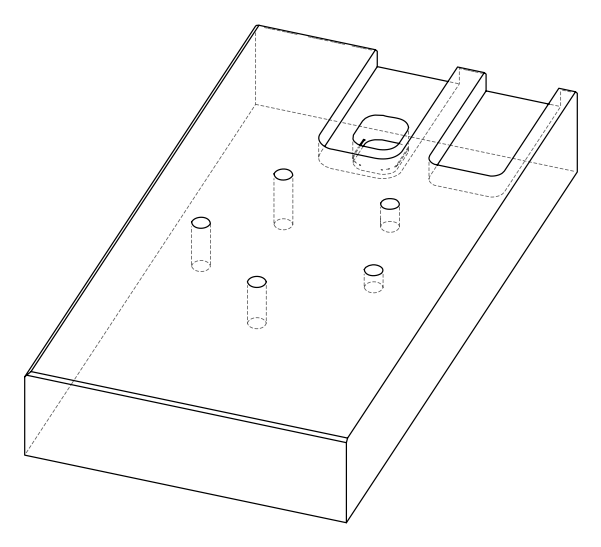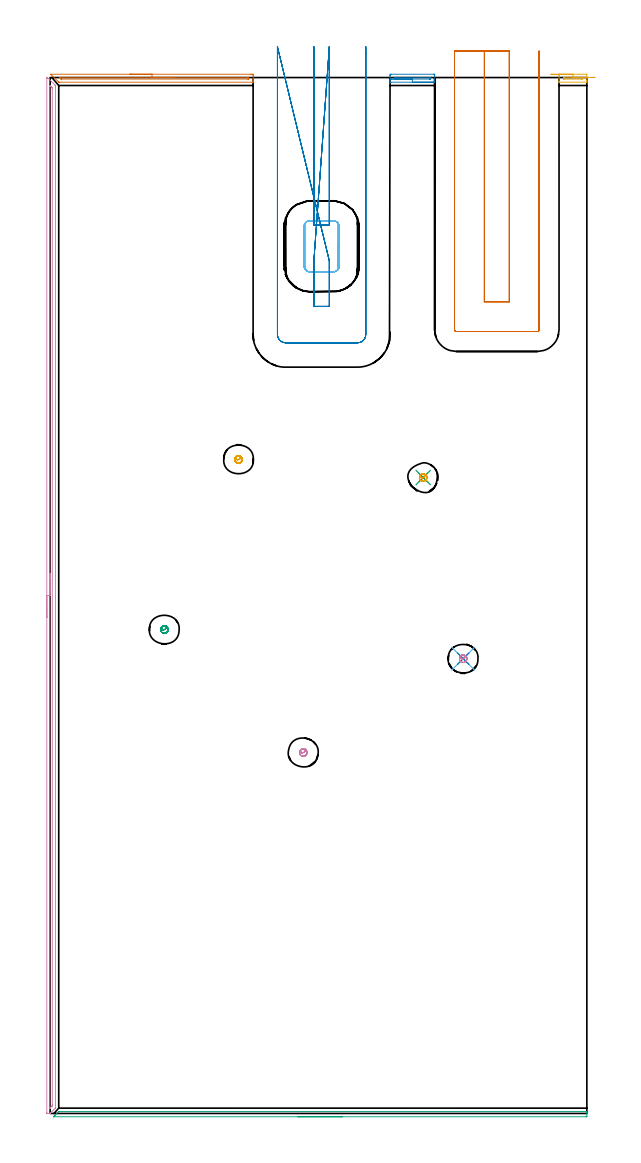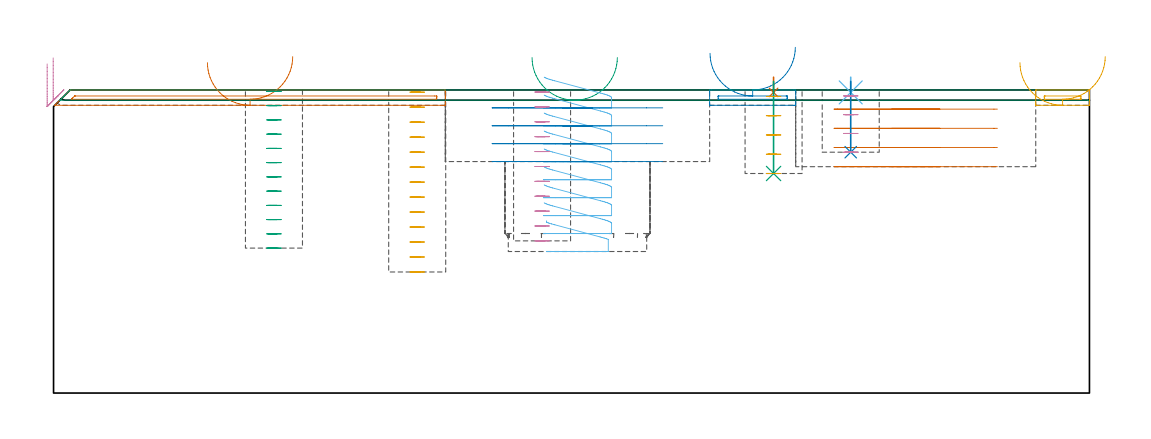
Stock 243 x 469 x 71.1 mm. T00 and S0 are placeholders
(PLAN: 17 operations, 6 tool changes, 28.4 min)
(1 AREA_MILL | FG_CHAMFER_SURFACE | UGT0205_001 | 1.59 min | 613 mm3)
(2 AREA_MILL_1 | FG_CHAMFER_SURFACE_1 | UGT0205_001 | 0.47 min | 164 mm3)
(3 AREA_MILL_2 | FG_CHAMFER_SURFACE_2 | UGT0205_001 | 2.08 min | 701 mm3)
(4 AREA_MILL_3 | FG_CHAMFER_SURFACE_3 | UGT0205_001 | 7.62 min | 3539 mm3)
(5 AREA_MILL_4 | FG_CHAMFER_SURFACE_4 | UGT0205_001 | 0.35 min | 98 mm3)
(6 MILL_RECTANGULAR_POCKET | POCKET_RECTANGULAR_STRAIGHT | UGT0201_100 | Follow Part, ap 4.5, ae 75% | 2.36 min | 48388 mm3)
(7 MILL_SLOT | SLOT_PARTIAL_RECTANGULAR | UGT0201_100 | Follow Part, ap 4.5, ae 75% | 4.74 min | 124911 mm3)
(8 MILL_SLOT_1 | SLOT_PARTIAL_RECTANGULAR_1 | UGT0201_105 | Follow Part, ap 5.5, ae 75% | 5.91 min | 113435 mm3)
(9 MILL_BLIND_HOLE_FROM_SOLID_MATERIAL | STEP1POCKET | NXT0201_010 | Spiral | 0.81 min | 5214 mm3)
(10 MILL_BLIND_HOLE_FROM_SOLID_MATERIAL_1 | STEP1POCKET_1 | NXT0201_010 | Spiral | 0.74 min | 4979 mm3)
(11 MILL_BLIND_HOLE_FROM_SOLID_MATERIAL_2 | STEP1POCKET_4 | NXT0201_010 | Spiral | 0.87 min | 6013 mm3)
(12 SPOT_DRILL | STEP1POCKET_2 | NXT0321_9005460120000 | 0.03 min | 8 mm3)
(13 SPOT_DRILL_1 | STEP1POCKET_3 | NXT0321_9005460120000 | 0.03 min | 12 mm3)
(14 DRILL_BLIND_HOLE_INTO_CENTER | STEP1POCKET_2 | NXT0301_128 | 0.07 min | 1500 mm3)
(15 DRILL_BLIND_HOLE_INTO_CENTER_1 | STEP1POCKET_3 | NXT0301_128 | 0.09 min | 2069 mm3)
(16 MILL_ROUGH_BLIND_HOLE_CONTOUR | STEP1POCKET_2 | NXT0201_010 | Spiral | 0.27 min | 566 mm3)
(17 MILL_ROUGH_BLIND_HOLE_CONTOUR_1 | STEP1POCKET_3 | NXT0201_010 | Spiral | 0.34 min | 648 mm3)
(TOOL UGT0205_001 | Chamfer Mill 20 x 3 x 45 deg. | D20 FL50 Z2)
(TOOL UGT0201_100 | End Mill 18 mm | D18 FL22 Z2)
(TOOL UGT0201_105 | End Mill 22 mm | D22 FL25 Z2)
(TOOL NXT0201_010 | ENDMILL 10mm [2P460-1000-NA 1630] | D10 FL30 Z6)
(TOOL NXT0321_9005460120000 | NC Spot Drill, 142deg, 12mm, Carbide, Uncoated | D12 PA142 FL30 Z2)
(TOOL NXT0301_128 | Carbide Drill 12mm [861.1-1200-036A1-GP GC34] | D12 PA150 FL37.4 Z2)
(OP 1 AREA_MILL)
G17 G21 G94 G90
T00 M6
G54
G17 G0 G90 X36.1 Y470.5 S1061 M3
G43 Z81.1 H0
Z77.5
G94 G1 X36.138 Z76.629 F250.
X36.252 Z75.764
X36.441 Z74.912
X36.703 Z74.08
X37.037 Z73.274
X37.44 Z72.5
X37.909 Z71.764
X38.44 Z71.072
X39.029 Z70.429
X39.672 Z69.84
X40.364 Z69.309
X41.1 Z68.84
X41.874 Z68.437
X42.68 Z68.103
X43.512 Z67.841
X44.364 Z67.652
X45.229 Z67.538
X46.1 Z67.5
X90.786
X91.267 Y470.498 Z67.502
X91.742 Y470.494 Z67.503
X91.891 Y470.491 Z67.505
X91.9 Y470.025 Z67.97
Y468.625 Z69.372
Y468.258 Z69.737
Y467.526 Z70.474
Y467.294 Z70.706
X91.892 Y466.913 Z71.078
X91.891 Y466.903 Z71.088
X91.714 Y466.9 Z71.1
X4.063
X3.904 Y466.904 Z71.089
X3.891 Y466.913 Z71.08
X3.684 Y467.116 Z70.884
X0.486 Y470.315 Z67.684
X0.342 Y470.466 Z67.533
X0.315 Y470.497 Z67.502
X0.486 Y470.5 Z67.5
X46.1
Y469.086 Z68.914
X89.536 Y469.085 Z68.915
X89.868 Y469.079 Z68.921
X89.89 Y468.971 Z69.029
X89.898 Y468.728 Z69.272
X89.899 Y468.492 Z69.508
Y468.423 Z69.578
X89.896 Y468.367 Z69.633
X89.89 Y468.332 Z69.668
X89.886 Y468.321 Z69.679
X89.422 Y468.314 Z69.686
X5.124 Y468.315 Z69.685
X5.022 Y468.316 Z69.684
X4.972 Y468.319 Z69.681
X4.95 Y468.321 Z69.679
X4.893 Y468.368 Z69.632
X4.51 Y468.744 Z69.256
X4.286 Y468.976 Z69.024
X4.19 Y469.079 Z68.921
X4.51 Y469.085 Z68.915
X4.568
X46.1 Y469.086 Z68.914
X46.972 Z68.952
X47.837 Z69.066
X48.688 Z69.255
X49.52 Z69.517
X50.326 Z69.851
X51.1 Z70.254
X51.836 Z70.723
X52.528 Z71.254
X53.171 Z71.843
X53.761 Z72.486
X54.292 Z73.179
X54.76 Z73.914
X55.163 Z74.688
X55.497 Z75.494
X55.759 Z76.326
X55.948 Z77.178
X56.062 Z78.043
X56.1 Z78.914
G0 Z81.1
M5
M2
(OP 2 AREA_MILL_1)
G17 G21 G94 G90
T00 M6
G54
G17 G0 G90 X174. Y466.9 S1061 M3
G43 Z81.1 H0
G94 G1 X173.962 Z80.228 F250.
X173.848 Z79.363
X173.659 Z78.512
X173.397 Z77.68
X173.063 Z76.874
X172.66 Z76.1
X172.192 Z75.364
X171.66 Z74.672
X171.071 Z74.029
X170.428 Z73.439
X169.736 Z72.908
X169. Z72.44
X168.226 Z72.037
X167.42 Z71.703
X166.588 Z71.441
X165.736 Z71.252
X164.872 Z71.138
X164. Z71.1
X154.325
X153.91 Y466.907 Z71.093
X153.9 Y467.359 Z70.641
Y469.995 Z68.005
Y470.025 Z67.975
X153.906 Y470.493 Z67.507
X154.089 Y470.498 Z67.502
X154.325 Y470.5 Z67.5
X173.675
X173.911 Y470.498 Z67.502
X174.094 Y470.493 Z67.507
X174.1 Y470.025 Z67.975
Y467.359 Z70.641
X174.09 Y466.907 Z71.093
X173.675 Y466.9 Z71.1
X164.
Y468.314 Z69.686
X156.084 Y468.315 Z69.685
X156.027 Y468.316 Z69.684
X155.919 Y468.321 Z69.679
X155.905 Y468.355 Z69.645
X155.903 Y468.369 Z69.631
X155.9 Y468.443 Z69.557
Y468.532 Z69.468
X155.905 Y468.868 Z69.132
X155.91 Y469.053 Z68.947
X155.918 Y469.08 Z68.92
X155.924 Y469.082 Z68.918
X155.973 Y469.085 Z68.915
X156.075 Y469.086 Z68.914
X171.916 Y469.085 Z68.915
X171.973 Y469.084 Z68.916
X172.081 Y469.079 Z68.921
X172.095 Y469.045 Z68.955
X172.097 Y469.031 Z68.969
X172.1 Y468.957 Z69.043
X172.099 Y468.608 Z69.392
X172.097 Y468.515 Z69.485
X172.09 Y468.333 Z69.667
X172.078 Y468.321 Z69.679
X172.059 Y468.318 Z69.682
X172.012 Y468.315 Z69.685
X171.916 Y468.314 Z69.686
X171.86
X164.
X163.128 Z69.724
X162.264 Z69.838
X161.412 Z70.026
X160.58 Z70.289
X159.774 Z70.623
X159. Z71.025
X158.264 Z71.494
X157.572 Z72.025
X156.929 Z72.615
X156.34 Z73.258
X155.808 Z73.95
X155.34 Z74.686
X154.937 Z75.46
X154.603 Z76.266
X154.341 Z77.098
X154.152 Z77.949
X154.038 Z78.814
X154. Z79.686
G0 Z81.1
M5
M2
(OP 3 AREA_MILL_2)
G17 G21 G94 G90
T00 M6
G54
G17 G0 G90 X132.25 Y-1.5 S1061 M3
G43 Z81.1 H0
Z78.7
G94 G1 X132.212 Z77.828 F250.
X132.098 Z76.964
X131.909 Z76.112
X131.647 Z75.28
X131.313 Z74.474
X130.91 Z73.7
X130.442 Z72.964
X129.911 Z72.272
X129.321 Z71.629
X128.678 Z71.04
X127.986 Z70.508
X127.25 Z70.04
X126.476 Z69.637
X125.67 Z69.303
X124.838 Z69.041
X123.987 Z68.852
X123.122 Z68.738
X122.25 Z68.7
X1.558
X1.503 Y-1.498 Z68.699
X1.505 Y-1.494 Z68.703
X1.825 Y-1.173 Z69.022
X1.976 Y-1.023 Z69.175
X2.116 Y-0.883 Z69.315
X2.262 Y-0.736 Z69.459
X2.403 Y-0.596 Z69.601
X2.563 Y-0.436 Z69.761
X2.698 Y-0.3 Z69.896
X3.571 Y0.573 Z70.769
X3.901 Y0.9 Z71.1
X242.831
X242.99 Y0.897 Z71.088
X242.998 Y0.777 Z70.969
X243. Y0.652 Z70.851
Y0.361 Z70.561
Y-0.3 Z69.895
X242.999 Y-1.497 Z68.7
X242.997 Y-1.498 Z68.699
X242.663 Y-1.5 Z68.7
X122.25
X121.379 Z68.738
X120.514 Z68.852
X119.662 Z69.041
X118.83 Z69.303
X118.024 Z69.637
X117.25 Z70.04
X116.514 Z70.508
X115.822 Z71.04
X115.179 Z71.629
X114.59 Z72.272
X114.059 Z72.964
X113.59 Z73.7
X113.187 Z74.474
X112.853 Z75.28
X112.591 Z76.112
X112.402 Z76.964
X112.288 Z77.828
X112.25 Z78.7
G0 Z81.1
M5
M2
(OP 4 AREA_MILL_3)
G17 G21 G94 G90
T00 M6
G54
G17 G0 G90 X-1.5 Y224.5 S1061 M3
G43 Z81.1 H0
Z77.2
G94 G1 Y224.538 Z76.328 F250.
Y224.652 Z75.464
Y224.841 Z74.612
Y225.103 Z73.78
Y225.437 Z72.974
Y225.84 Z72.2
Y226.308 Z71.464
Y226.84 Z70.772
Y227.429 Z70.129
Y228.072 Z69.54
Y228.764 Z69.008
Y229.5 Z68.54
Y230.274 Z68.137
Y231.08 Z67.803
Y231.912 Z67.541
Y232.764 Z67.352
Y233.628 Z67.238
Y234.5 Z67.2
Y468.533
X-1.498 Y468.815 Z67.202
X-1.497 Y468.896 Z67.203
X-1.493 Y468.992 Z67.207
X-1.348 Y468.996 Z67.351
X-1.336 Z67.364
X-1.273 Y468.977 Z67.426
X-1.148 Y468.931 Z67.55
X-1.024 Y468.815 Z67.674
X2.236 Y465.565 Z70.932
X2.263 Y465.537 Z70.959
X2.401 Y465.395 Z71.084
X2.4 Y464.791 Z71.1
Y2.411 Z71.099
X2.343 Y2.343 Z71.043
X0.533 Y0.532 Z69.232
X0.301 Y0.3 Z68.998
X0.185 Y0.185 Z68.883
X0.004 Y0.006 Z68.703
X0. Y0.005 Z68.7
X-0.365 Y0. Z68.329
X-1.257 Z67.438
X-1.491 Y0.002 Z67.205
X-1.496 Y0.185 Z67.204
X-1.5 Y0.49 Z67.2
Y234.5
X-0.086 Z68.614
X-0.085 Y464.88 Z68.615
X-0.084 Y464.97 Z68.616
X-0.079 Y465.149 Z68.621
X-0.069 Y465.403 Z68.631
X0.004 Y465.334 Z68.704
X0.555 Y464.791 Z69.255
X0.896 Y464.448 Z69.596
X0.962 Y464.377 Z69.662
X0.976 Y464.361 Z69.676
X0.98 Y464.283 Z69.68
X0.983 Y464.165 Z69.683
X0.985 Y463.986 Z69.685
X0.986 Y463.896 Z69.686
X0.985 Y4.03 Z69.685
X0.984 Y3.851 Z69.684
X0.979 Y3.494 Z69.679
X0.975 Y3.435 Z69.675
X0.967 Y3.424 Z69.667
X0.946 Y3.399 Z69.646
X0.896 Y3.346 Z69.596
X0.881 Y3.33 Z69.581
X0.004 Y2.453 Z68.704
X-0.013 Y2.437 Z68.687
X-0.031 Y2.42 Z68.669
X-0.058 Y2.404 Z68.642
X-0.08 Y2.399 Z68.62
X-0.082 Y2.42 Z68.618
X-0.084 Y2.451 Z68.616
X-0.085 Y2.509 Z68.615
X-0.086 Y234.5 Z68.614
Y235.372 Z68.652
Y236.236 Z68.766
Y237.088 Z68.955
Y237.92 Z69.217
Y238.726 Z69.551
Y239.5 Z69.954
Y240.236 Z70.423
Y240.928 Z70.954
Y241.571 Z71.543
Y242.16 Z72.186
Y242.692 Z72.878
Y243.16 Z73.614
Y243.563 Z74.388
Y243.897 Z75.194
Y244.159 Z76.026
Y244.348 Z76.878
Y244.462 Z77.743
Y244.5 Z78.614
G0 Z81.1
M5
M2
(OP 5 AREA_MILL_4)
G17 G21 G94 G90
T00 M6
G54
G17 G0 G90 X226.7 Y470.5 S1061 M3
G43 Z81.1 H0
Z77.5
G94 G1 X226.738 Z76.628 F250.
X226.852 Z75.764
X227.041 Z74.912
X227.303 Z74.08
X227.637 Z73.274
X228.04 Z72.5
X228.508 Z71.764
X229.04 Z71.072
X229.629 Z70.429
X230.272 Z69.84
X230.964 Z69.308
X231.7 Z68.84
X232.474 Z68.437
X233.28 Z68.103
X234.112 Z67.841
X234.964 Z67.652
X235.828 Z67.538
X236.7 Z67.5
X242.672 Y470.499 Z67.501
X242.911 Y470.496 Z67.504
X242.999 Y470.492 Z67.506
X243. Y469.142 Z68.855
Y468.787 Z69.212
Y467.73 Z70.268
Y467.375 Z70.623
X242.999 Y467.09 Z70.909
X242.99 Y466.905 Z71.092
X242.911 Y466.9 Z71.1
X230.489
X230.41 Y466.905 Z71.092
X230.4 Y467.091 Z70.907
Y468.787 Z69.212
Y470.025 Z67.973
Y470.202 Z67.796
X230.401 Y470.492 Z67.506
X230.489 Y470.496 Z67.504
X230.728 Y470.5 Z67.5
X236.7
Y469.086 Z68.914
X240.637
X240.749
X240.902 Y469.084 Z68.916
X240.977 Y469.081 Z68.919
X240.989 Y469.079 Z68.921
X240.993 Y469.07 Z68.93
X240.997 Y469.047 Z68.953
X240.999 Y468.993 Z69.007
Y468.836 Z69.164
X240.994 Y468.547 Z69.453
X240.99 Y468.395 Z69.605
X240.975 Y468.321 Z69.679
X240.637 Y468.314 Z69.686
X232.651
X232.498 Y468.316 Z69.684
X232.423 Y468.319 Z69.681
X232.411 Y468.321 Z69.679
X232.407 Y468.33 Z69.67
X232.403 Y468.353 Z69.647
X232.401 Y468.407 Z69.593
X232.4 Y468.564 Z69.436
X232.402 Y468.776 Z69.224
X232.407 Y469.023 Z68.977
X232.41 Y469.079 Z68.921
X232.415 Y469.08 Z68.92
X232.438 Y469.083 Z68.917
X232.489 Y469.085 Z68.915
X232.693 Y469.086 Z68.914
X236.7
X237.572 Z68.952
X238.436 Z69.066
X239.288 Z69.255
X240.12 Z69.517
X240.926 Z69.851
X241.7 Z70.254
X242.436 Z70.723
X243.128 Z71.254
X243.771 Z71.843
X244.36 Z72.486
X244.892 Z73.178
X245.36 Z73.914
X245.763 Z74.688
X246.097 Z75.494
X246.359 Z76.326
X246.548 Z77.178
X246.662 Z78.043
X246.7 Z78.914
G0 Z81.1
M5
M2
(OP 6 MILL_RECTANGULAR_POCKET)
G17 G21 G94 G90
T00 M6
G54
G17 G0 G90 X115.106 Y382.736 S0 M3
G43 Z81.1 H0
Z74.1
G94 G1 X115.299 Y382.349 Z73.984 F250.
X115.563 Y381.983 Z73.863
X115.883 Y381.663 Z73.742
X116.249 Y381.399 Z73.621
X116.654 Y381.197 Z73.5
X117.085 Y381.063 Z73.379
X117.533 Y381. Z73.258
X128.267 Z70.381
X128.715 Y381.063 Z70.26
X129.146 Y381.197 Z70.139
X129.551 Y381.399 Z70.018
X129.917 Y381.663 Z69.897
X130.237 Y381.983 Z69.776
X130.501 Y382.349 Z69.655
X130.703 Y382.754 Z69.534
X130.837 Y383.185 Z69.413
X130.9 Y383.633 Z69.292
Y383.8 Z69.247
Y392.6 Z66.889
Y401.4 F500.
G3 X128.1 Y404.2 R2.8
G1 X117.7
G3 X114.9 Y401.4 R2.8
G1 Y383.8
G3 X117.7 Y381. R2.8
G1 X128.1
G3 X130.9 Y383.8 R2.8
G1 Y392.6
Y393.6
G0 X115.106 Y382.736 Z69.889
G1 X115.299 Y382.349 Z69.773 F250.
X115.563 Y381.983 Z69.652
X115.883 Y381.663 Z69.531
X116.249 Y381.399 Z69.41
X116.654 Y381.197 Z69.289
X117.085 Y381.063 Z69.168
X117.533 Y381. Z69.047
X128.267 Z66.17
X128.715 Y381.063 Z66.049
X129.146 Y381.197 Z65.928
X129.551 Y381.399 Z65.807
X129.917 Y381.663 Z65.686
X130.237 Y381.983 Z65.565
X130.501 Y382.349 Z65.444
X130.703 Y382.754 Z65.323
X130.837 Y383.185 Z65.202
X130.9 Y383.633 Z65.081
Y383.8 Z65.036
Y392.6 Z62.678
Y401.4 F500.
G3 X128.1 Y404.2 R2.8
G1 X117.7
G3 X114.9 Y401.4 R2.8
G1 Y383.8
G3 X117.7 Y381. R2.8
G1 X128.1
G3 X130.9 Y383.8 R2.8
G1 Y392.6
Y393.6
G0 X115.106 Y382.736 Z65.678
G1 X115.299 Y382.349 Z65.562 F250.
X115.563 Y381.983 Z65.441
X115.883 Y381.663 Z65.32
X116.249 Y381.399 Z65.199
X116.654 Y381.197 Z65.078
X117.085 Y381.063 Z64.957
X117.533 Y381. Z64.835
X128.267 Z61.959
X128.715 Y381.063 Z61.838
X129.146 Y381.197 Z61.717
X129.551 Y381.399 Z61.596
X129.917 Y381.663 Z61.475
X130.237 Y381.983 Z61.354
X130.501 Y382.349 Z61.233
X130.703 Y382.754 Z61.112
X130.837 Y383.185 Z60.99
X130.9 Y383.633 Z60.869
Y383.8 Z60.825
Y392.6 Z58.467
Y401.4 F500.
G3 X128.1 Y404.2 R2.8
G1 X117.7
G3 X114.9 Y401.4 R2.8
G1 Y383.8
G3 X117.7 Y381. R2.8
G1 X128.1
G3 X130.9 Y383.8 R2.8
G1 Y392.6
Y393.6
G0 X115.106 Y382.736 Z61.467
G1 X115.299 Y382.349 Z61.351 F250.
X115.563 Y381.983 Z61.23
X115.883 Y381.663 Z61.109
X116.249 Y381.399 Z60.988
X116.654 Y381.197 Z60.866
X117.085 Y381.063 Z60.745
X117.533 Y381. Z60.624
X128.267 Z57.748
X128.715 Y381.063 Z57.627
X129.146 Y381.197 Z57.506
X129.551 Y381.399 Z57.385
X129.917 Y381.663 Z57.264
X130.237 Y381.983 Z57.143
X130.501 Y382.349 Z57.022
X130.703 Y382.754 Z56.9
X130.837 Y383.185 Z56.779
X130.9 Y383.633 Z56.658
Y383.8 Z56.613
Y392.6 Z54.256
Y401.4 F500.
G3 X128.1 Y404.2 R2.8
G1 X117.7
G3 X114.9 Y401.4 R2.8
G1 Y383.8
G3 X117.7 Y381. R2.8
G1 X128.1
G3 X130.9 Y383.8 R2.8
G1 Y392.6
Y393.6
G0 X115.106 Y382.736 Z57.256
G1 X115.299 Y382.349 Z57.14 F250.
X115.563 Y381.983 Z57.019
X115.883 Y381.663 Z56.898
X116.249 Y381.399 Z56.776
X116.654 Y381.197 Z56.655
X117.085 Y381.063 Z56.534
X117.533 Y381. Z56.413
X128.267 Z53.537
X128.715 Y381.063 Z53.416
X129.146 Y381.197 Z53.295
X129.551 Y381.399 Z53.174
X129.917 Y381.663 Z53.053
X130.237 Y381.983 Z52.932
X130.501 Y382.349 Z52.81
X130.703 Y382.754 Z52.689
X130.837 Y383.185 Z52.568
X130.9 Y383.633 Z52.447
Y383.8 Z52.402
Y392.6 Z50.044
Y401.4 F500.
G3 X128.1 Y404.2 R2.8
G1 X117.7
G3 X114.9 Y401.4 R2.8
G1 Y383.8
G3 X117.7 Y381. R2.8
G1 X128.1
G3 X130.9 Y383.8 R2.8
G1 Y392.6
Y393.6
G0 X115.106 Y382.736 Z53.044
G1 X115.299 Y382.349 Z52.929 F250.
X115.563 Y381.983 Z52.808
X115.883 Y381.663 Z52.686
X116.249 Y381.399 Z52.565
X116.654 Y381.197 Z52.444
X117.085 Y381.063 Z52.323
X117.533 Y381. Z52.202
X128.267 Z49.326
X128.715 Y381.063 Z49.205
X129.146 Y381.197 Z49.084
X129.551 Y381.399 Z48.963
X129.917 Y381.663 Z48.841
X130.237 Y381.983 Z48.72
X130.501 Y382.349 Z48.599
X130.703 Y382.754 Z48.478
X130.837 Y383.185 Z48.357
X130.9 Y383.633 Z48.236
Y383.8 Z48.191
Y392.6 Z45.833
Y401.4 F500.
G3 X128.1 Y404.2 R2.8
G1 X117.7
G3 X114.9 Y401.4 R2.8
G1 Y383.8
G3 X117.7 Y381. R2.8
G1 X128.1
G3 X130.9 Y383.8 R2.8
G1 Y392.6
Y393.6
G0 X115.106 Y382.736 Z48.833
G1 X115.299 Y382.349 Z48.717 F250.
X115.563 Y381.983 Z48.596
X115.883 Y381.663 Z48.475
X116.249 Y381.399 Z48.354
X116.654 Y381.197 Z48.233
X117.085 Y381.063 Z48.112
X117.533 Y381. Z47.991
X128.267 Z45.115
X128.715 Y381.063 Z44.994
X129.146 Y381.197 Z44.873
X129.551 Y381.399 Z44.751
X129.917 Y381.663 Z44.63
X130.237 Y381.983 Z44.509
X130.501 Y382.349 Z44.388
X130.703 Y382.754 Z44.267
X130.837 Y383.185 Z44.146
X130.9 Y383.633 Z44.025
Y383.8 Z43.98
Y392.6 Z41.622
Y401.4 F500.
G3 X128.1 Y404.2 R2.8
G1 X117.7
G3 X114.9 Y401.4 R2.8
G1 Y383.8
G3 X117.7 Y381. R2.8
G1 X128.1
G3 X130.9 Y383.8 R2.8
G1 Y392.6
Y393.6
G0 X115.106 Y382.736 Z44.622
G1 X115.299 Y382.349 Z44.506 F250.
X115.563 Y381.983 Z44.385
X115.883 Y381.663 Z44.264
X116.249 Y381.399 Z44.143
X116.654 Y381.197 Z44.022
X117.085 Y381.063 Z43.901
X117.533 Y381. Z43.78
X128.267 Z40.904
X128.715 Y381.063 Z40.782
X129.146 Y381.197 Z40.661
X129.551 Y381.399 Z40.54
X129.917 Y381.663 Z40.419
X130.237 Y381.983 Z40.298
X130.501 Y382.349 Z40.177
X130.703 Y382.754 Z40.056
X130.837 Y383.185 Z39.935
X130.9 Y383.633 Z39.814
Y383.8 Z39.769
Y392.6 Z37.411
Y401.4 F500.
G3 X128.1 Y404.2 R2.8
G1 X117.7
G3 X114.9 Y401.4 R2.8
G1 Y383.8
G3 X117.7 Y381. R2.8
G1 X128.1
G3 X130.9 Y383.8 R2.8
G1 Y392.6
Y393.6
G0 X115.664 Y383.334 Z40.411
G1 X115.662 Y382.353 Z40.148 F250.
X115.668 Y382.014 Z40.057
X115.741 Y381.923 Z40.026
X115.845 Y381.818 Z39.987
X116.084 Y381.619 Z39.903
X116.357 Y381.443 Z39.816
X116.808 Y381.219 Z39.681
X117.3 Y381.11 Z39.546
X117.584 Y381.084 Z39.47
X128.216 Z36.621
X128.633 Y381.123 Z36.509
X129.137 Y381.291 Z36.366
X129.443 Y381.443 Z36.275
X129.716 Y381.619 Z36.188
X130.131 Y381.964 Z36.043
Y392.575 Z33.2
X130.132 Y403.186 F500.
G3 X129.443 Y403.757 R2.177
G1 X128.992 Y403.981
X128.5 Y404.09
X128.215 Y404.116
X127.924 Y404.126
X118.171
X117.584 Y404.116
X117.167 Y404.077
X116.663 Y403.909
X116.357 Y403.757
X116.084 Y403.581
X115.669 Y403.236
X115.668 Y382.014
X115.741 Y381.923
X115.845 Y381.818
X116.084 Y381.619
X116.357 Y381.443
X116.808 Y381.219
X117.3 Y381.11
X117.584 Y381.084
X128.216
X128.633 Y381.123
X129.137 Y381.291
X129.443 Y381.443
X129.716 Y381.619
X130.131 Y381.964
Y392.575
Y393.575
G0 Z81.1
M5
M2
(OP 7 MILL_SLOT)
G17 G21 G94 G90
T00 M6
G54
G17 G0 G90 X196.6 Y481. S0 M3
G43 Z81.1 H0
Z66.6
G94 G1 Y478. F250.
Y367.5 F500.
X207.9
Y478.
Y481. F250.
X183.1
Y478.
Y354.8 F500.
G3 X183.9 Y354. R0.8
G1 X220.6
G3 X221.4 Y354.8 R0.8
G1 Y478.
Y481. F250.
G0 X196.6 Z62.1
G1 Y478.
Y367.5 F500.
X207.9
Y478.
Y481. F250.
X183.1
Y478.
Y354.8 F500.
G3 X183.9 Y354. R0.8
G1 X220.6
G3 X221.4 Y354.8 R0.8
G1 Y478.
Y481. F250.
G0 X196.6 Z57.6
G1 Y478.
Y367.5 F500.
X207.9
Y478.
Y481. F250.
X183.1
Y478.
Y354.8 F500.
G3 X183.9 Y354. R0.8
G1 X220.6
G3 X221.4 Y354.8 R0.8
G1 Y478.
Y481. F250.
G0 X196.6 Z53.1
G1 Y478.
Y367.5 F500.
X207.9
Y478.
Y481. F250.
X183.1
Y478.
Y354.8 F500.
G3 X183.9 Y354. R0.8
G1 X220.6
G3 X221.4 Y354.8 R0.8
G1 Y478.
Y481. F250.
G0 Z81.1
M5
M2
(OP 8 MILL_SLOT_1)
G17 G21 G94 G90
T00 M6
G54
G17 G0 G90 X119.4 Y483. S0 M3
G43 Z81.1 H0
Z66.9
G94 G1 Y480. F250.
Y402.2 F500.
X126.4
Y480.
Y483. F250.
X119.4 Y386. F500.
Y383. F250.
Y365.4 F500.
X126.4
Y383.
Y386. F250.
X102.9 Y483. F500.
Y480. F250.
Y352.7 F500.
G3 X106.7 Y348.9 R3.8
G1 X139.1
G3 X142.9 Y352.7 R3.8
G1 Y480.
Y483. F250.
G0 X119.4 Z62.7
G1 Y480.
Y402.2 F500.
X123.018
X126.4
Y480.
Y483. F250.
X119.4 Y386. F500.
Y383. F250.
Y365.4 F500.
X126.4
Y383.
Y386. F250.
X102.9 Y483. F500.
Y480. F250.
Y352.7 F500.
G3 X106.7 Y348.9 R3.8
G1 X139.1
G3 X142.9 Y352.7 R3.8
G1 Y480.
Y483. F250.
G0 X119.4 Z58.5
G1 Y480.
Y402.2 F500.
X126.4
Y480.
Y483. F250.
X119.4 Y386. F500.
Y383. F250.
Y365.4 F500.
X126.4
Y383.
Y386. F250.
X102.9 Y483. F500.
Y480. F250.
Y352.7 F500.
G3 X106.7 Y348.9 R3.8
G1 X139.1
G3 X142.9 Y352.7 R3.8
G1 Y480.
Y483. F250.
G0 X119.4 Z54.3
G1 Y480.
Y402.2 F500.
X126.4
Y480.
Y483. F250.
X119.4 Y386. F500.
Y383. F250.
Y365.4 F500.
X126.4
Y383.
Y386. F250.
X102.9 Y483. F500.
Y480. F250.
Y352.7 F500.
G3 X106.7 Y348.9 R3.8
G1 X139.1
G3 X142.9 Y352.7 R3.8
G1 Y480.
Y483. F250.
G0 Z81.1
M5
M2
(OP 9 MILL_BLIND_HOLE_FROM_SOLID_MATERIAL)
G17 G21 G94 G90
T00 M6
G54
G17 G0 G90 X51.7 Y219.1 S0 M3
G43 Z81.1 H1
Z70.758
G94 G3 X52.303 Y220.197 R0.714 F250.
X50.789 Y220.535 R1.097
X50.265 Y218.189 R1.7
X50.789 Y220.535 R-1.7
X50.527 Y219.362 R0.85
X51.7 Y219.1 R0.85
G0 Z67.417
G3 X52.303 Y220.197 R0.714
X50.789 Y220.535 R1.097
X50.265 Y218.189 R1.7
X50.789 Y220.535 R-1.7
X50.527 Y219.362 R0.85
X51.7 Y219.1 R0.85
G0 Z64.075
G3 X52.303 Y220.197 R0.714
X50.789 Y220.535 R1.097
X50.265 Y218.189 R1.7
X50.789 Y220.535 R-1.7
X50.527 Y219.362 R0.85
X51.7 Y219.1 R0.85
G0 Z60.733
G3 X52.303 Y220.197 R0.714
X50.789 Y220.535 R1.097
X50.265 Y218.189 R1.7
X50.789 Y220.535 R-1.7
X50.527 Y219.362 R0.85
X51.7 Y219.1 R0.85
G0 Z57.392
G3 X52.303 Y220.197 R0.714
X50.789 Y220.535 R1.097
X50.265 Y218.189 R1.7
X50.789 Y220.535 R-1.7
X50.527 Y219.362 R0.85
X51.7 Y219.1 R0.85
G0 Z54.05
G3 X52.303 Y220.197 R0.714
X50.789 Y220.535 R1.097
X50.265 Y218.189 R1.7
X50.789 Y220.535 R-1.7
X50.527 Y219.362 R0.85
X51.7 Y219.1 R0.85
G0 Z50.708
G3 X52.303 Y220.197 R0.714
X50.789 Y220.535 R1.097
X50.265 Y218.189 R1.7
X50.789 Y220.535 R-1.7
X50.527 Y219.362 R0.85
X51.7 Y219.1 R0.85
G0 Z47.367
G3 X52.303 Y220.197 R0.714
X50.789 Y220.535 R1.097
X50.265 Y218.189 R1.7
X50.789 Y220.535 R-1.7
X50.527 Y219.362 R0.85
X51.7 Y219.1 R0.85
G0 Z44.025
G3 X52.303 Y220.197 R0.714
X50.789 Y220.535 R1.097
X50.265 Y218.189 R1.7
X50.789 Y220.535 R-1.7
X50.527 Y219.362 R0.85
X51.7 Y219.1 R0.85
G0 Z40.683
G3 X52.303 Y220.197 R0.714
X50.789 Y220.535 R1.097
X50.265 Y218.189 R1.7
X50.789 Y220.535 R-1.7
X50.527 Y219.362 R0.85
X51.7 Y219.1 R0.85
G0 Z37.342
G3 X52.303 Y220.197 R0.714
X50.789 Y220.535 R1.097
X50.265 Y218.189 R1.7
X50.789 Y220.535 R-1.7
X50.527 Y219.362 R0.85
X51.7 Y219.1 R0.85
G0 Z34.
G3 X52.303 Y220.197 R0.714
X50.789 Y220.535 R1.097
X50.265 Y218.189 R1.7
X50.789 Y220.535 R-1.7
X50.527 Y219.362 R0.85
X51.7 Y219.1 R0.85
G0 Z81.1
M5
M2
(OP 10 MILL_BLIND_HOLE_FROM_SOLID_MATERIAL_1)
G17 G21 G94 G90
T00 M6
G54
G17 G0 G90 X114.6 Y163.4 S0 M3
G43 Z81.1 H1
Z70.609
G94 G3 X115.203 Y164.497 R0.714 F250.
X113.689 Y164.835 R1.097
X113.165 Y162.489 R1.7
X113.689 Y164.835 R-1.7
X113.427 Y163.662 R0.85
X114.6 Y163.4 R0.85
G0 Z67.118
G3 X115.203 Y164.497 R0.714
X113.689 Y164.835 R1.097
X113.165 Y162.489 R1.7
X113.689 Y164.835 R-1.7
X113.427 Y163.662 R0.85
X114.6 Y163.4 R0.85
G0 Z63.627
G3 X115.203 Y164.497 R0.714
X113.689 Y164.835 R1.097
X113.165 Y162.489 R1.7
X113.689 Y164.835 R-1.7
X113.427 Y163.662 R0.85
X114.6 Y163.4 R0.85
G0 Z60.136
G3 X115.203 Y164.497 R0.714
X113.689 Y164.835 R1.097
X113.165 Y162.489 R1.7
X113.689 Y164.835 R-1.7
X113.427 Y163.662 R0.85
X114.6 Y163.4 R0.85
G0 Z56.645
G3 X115.203 Y164.497 R0.714
X113.689 Y164.835 R1.097
X113.165 Y162.489 R1.7
X113.689 Y164.835 R-1.7
X113.427 Y163.662 R0.85
X114.6 Y163.4 R0.85
G0 Z53.155
G3 X115.203 Y164.497 R0.714
X113.689 Y164.835 R1.097
X113.165 Y162.489 R1.7
X113.689 Y164.835 R-1.7
X113.427 Y163.662 R0.85
X114.6 Y163.4 R0.85
G0 Z49.664
G3 X115.203 Y164.497 R0.714
X113.689 Y164.835 R1.097
X113.165 Y162.489 R1.7
X113.689 Y164.835 R-1.7
X113.427 Y163.662 R0.85
X114.6 Y163.4 R0.85
G0 Z46.173
G3 X115.203 Y164.497 R0.714
X113.689 Y164.835 R1.097
X113.165 Y162.489 R1.7
X113.689 Y164.835 R-1.7
X113.427 Y163.662 R0.85
X114.6 Y163.4 R0.85
G0 Z42.682
G3 X115.203 Y164.497 R0.714
X113.689 Y164.835 R1.097
X113.165 Y162.489 R1.7
X113.689 Y164.835 R-1.7
X113.427 Y163.662 R0.85
X114.6 Y163.4 R0.85
G0 Z39.191
G3 X115.203 Y164.497 R0.714
X113.689 Y164.835 R1.097
X113.165 Y162.489 R1.7
X113.689 Y164.835 R-1.7
X113.427 Y163.662 R0.85
X114.6 Y163.4 R0.85
G0 Z35.7
G3 X115.203 Y164.497 R0.714
X113.689 Y164.835 R1.097
X113.165 Y162.489 R1.7
X113.689 Y164.835 R-1.7
X113.427 Y163.662 R0.85
X114.6 Y163.4 R0.85
G0 Z81.1
M5
M2
(OP 11 MILL_BLIND_HOLE_FROM_SOLID_MATERIAL_2)
G17 G21 G94 G90
T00 M6
G54
G17 G0 G90 X85.3 Y296.1 S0 M3
G43 Z81.1 H1
Z70.585
G94 G3 X85.903 Y297.197 R0.714 F250.
X84.389 Y297.535 R1.097
X83.865 Y295.189 R1.7
X84.389 Y297.535 R-1.7
X84.127 Y296.362 R0.85
X85.3 Y296.1 R0.85
G0 Z67.069
G3 X85.903 Y297.197 R0.714
X84.389 Y297.535 R1.097
X83.865 Y295.189 R1.7
X84.389 Y297.535 R-1.7
X84.127 Y296.362 R0.85
X85.3 Y296.1 R0.85
G0 Z63.554
G3 X85.903 Y297.197 R0.714
X84.389 Y297.535 R1.097
X83.865 Y295.189 R1.7
X84.389 Y297.535 R-1.7
X84.127 Y296.362 R0.85
X85.3 Y296.1 R0.85
G0 Z60.038
G3 X85.903 Y297.197 R0.714
X84.389 Y297.535 R1.097
X83.865 Y295.189 R1.7
X84.389 Y297.535 R-1.7
X84.127 Y296.362 R0.85
X85.3 Y296.1 R0.85
G0 Z56.523
G3 X85.903 Y297.197 R0.714
X84.389 Y297.535 R1.097
X83.865 Y295.189 R1.7
X84.389 Y297.535 R-1.7
X84.127 Y296.362 R0.85
X85.3 Y296.1 R0.85
G0 Z53.008
G3 X85.903 Y297.197 R0.714
X84.389 Y297.535 R1.097
X83.865 Y295.189 R1.7
X84.389 Y297.535 R-1.7
X84.127 Y296.362 R0.85
X85.3 Y296.1 R0.85
G0 Z49.492
G3 X85.903 Y297.197 R0.714
X84.389 Y297.535 R1.097
X83.865 Y295.189 R1.7
X84.389 Y297.535 R-1.7
X84.127 Y296.362 R0.85
X85.3 Y296.1 R0.85
G0 Z45.977
G3 X85.903 Y297.197 R0.714
X84.389 Y297.535 R1.097
X83.865 Y295.189 R1.7
X84.389 Y297.535 R-1.7
X84.127 Y296.362 R0.85
X85.3 Y296.1 R0.85
G0 Z42.462
G3 X85.903 Y297.197 R0.714
X84.389 Y297.535 R1.097
X83.865 Y295.189 R1.7
X84.389 Y297.535 R-1.7
X84.127 Y296.362 R0.85
X85.3 Y296.1 R0.85
G0 Z38.946
G3 X85.903 Y297.197 R0.714
X84.389 Y297.535 R1.097
X83.865 Y295.189 R1.7
X84.389 Y297.535 R-1.7
X84.127 Y296.362 R0.85
X85.3 Y296.1 R0.85
G0 Z35.431
G3 X85.903 Y297.197 R0.714
X84.389 Y297.535 R1.097
X83.865 Y295.189 R1.7
X84.389 Y297.535 R-1.7
X84.127 Y296.362 R0.85
X85.3 Y296.1 R0.85
G0 Z31.915
G3 X85.903 Y297.197 R0.714
X84.389 Y297.535 R1.097
X83.865 Y295.189 R1.7
X84.389 Y297.535 R-1.7
X84.127 Y296.362 R0.85
X85.3 Y296.1 R0.85
G0 Z28.4
G3 X85.903 Y297.197 R0.714
X84.389 Y297.535 R1.097
X83.865 Y295.189 R1.7
X84.389 Y297.535 R-1.7
X84.127 Y296.362 R0.85
X85.3 Y296.1 R0.85
G0 Z81.1
M5
M2
(OP 12 SPOT_DRILL)
G17 G21 G94 G90
T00 M6
G54
G17 G0 G90 X187. Y205.9 S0 M3
G43 Z81.1 H0
G94 G81 G98 Z70.523 F250. R74.1
G80
M5
M2
(OP 13 SPOT_DRILL_1)
G17 G21 G94 G90
T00 M6
G54
G17 G0 G90 X168.9 Y287.9 S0 M3
G43 Z81.1 H0
G94 G81 G98 Z70.523 F250. R74.1
G80
M5
M2
(OP 14 DRILL_BLIND_HOLE_INTO_CENTER)
G17 G21 G94 G90
T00 M6
G54
G17 G0 G90 X187. Y205.9 S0 M3
G43 Z81.1 H1
G94 G81 G98 Z56.5 F250. R73.1
G80
M5
M2
(OP 15 DRILL_BLIND_HOLE_INTO_CENTER_1)
G17 G21 G94 G90
T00 M6
G54
G17 G0 G90 X168.9 Y287.9 S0 M3
G43 Z81.1 H1
G94 G81 G98 Z51.5 F250. R73.1
G80
M5
M2
(OP 16 MILL_ROUGH_BLIND_HOLE_CONTOUR)
G17 G21 G94 G90
T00 M6
G54
G17 G0 G90 X187. Y205.9 S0 M3
G43 Z81.1 H1
Z69.7
G94 G3 X187.603 Y206.997 R0.714 F250.
X186.089 Y207.335 R1.097
X185.565 Y204.989 R1.7
X186.089 Y207.335 R-1.7
X185.827 Y206.162 R0.85
X187. Y205.9 R0.85
G0 Z65.3
G3 X187.603 Y206.997 R0.714
X186.089 Y207.335 R1.097
X185.565 Y204.989 R1.7
X186.089 Y207.335 R-1.7
X185.827 Y206.162 R0.85
X187. Y205.9 R0.85
G0 Z60.9
G3 X187.603 Y206.997 R0.714
X186.089 Y207.335 R1.097
X185.565 Y204.989 R1.7
X186.089 Y207.335 R-1.7
X185.827 Y206.162 R0.85
X187. Y205.9 R0.85
G0 Z56.5
G3 X187.603 Y206.997 R0.714
X186.089 Y207.335 R1.097
X185.565 Y204.989 R1.7
X186.089 Y207.335 R-1.7
X185.827 Y206.162 R0.85
X187. Y205.9 R0.85
G0 Z81.1
M5
M2
(OP 17 MILL_ROUGH_BLIND_HOLE_CONTOUR_1)
G17 G21 G94 G90
T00 M6
G54
G17 G0 G90 X168.9 Y287.9 S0 M3
G43 Z81.1 H1
Z69.58
G94 G3 X169.503 Y288.997 R0.714 F250.
X167.989 Y289.335 R1.097
X167.465 Y286.989 R1.7
X167.989 Y289.335 R-1.7
X167.727 Y288.162 R0.85
X168.9 Y287.9 R0.85
G0 Z65.06
G3 X169.503 Y288.997 R0.714
X167.989 Y289.335 R1.097
X167.465 Y286.989 R1.7
X167.989 Y289.335 R-1.7
X167.727 Y288.162 R0.85
X168.9 Y287.9 R0.85
G0 Z60.54
G3 X169.503 Y288.997 R0.714
X167.989 Y289.335 R1.097
X167.465 Y286.989 R1.7
X167.989 Y289.335 R-1.7
X167.727 Y288.162 R0.85
X168.9 Y287.9 R0.85
G0 Z56.02
G3 X169.503 Y288.997 R0.714
X167.989 Y289.335 R1.097
X167.465 Y286.989 R1.7
X167.989 Y289.335 R-1.7
X167.727 Y288.162 R0.85
X168.9 Y287.9 R0.85
G0 Z51.5
G3 X169.503 Y288.997 R0.714
X167.989 Y289.335 R1.097
X167.465 Y286.989 R1.7
X167.989 Y289.335 R-1.7
X167.727 Y288.162 R0.85
X168.9 Y287.9 R0.85
G0 Z81.1
M5
M2
